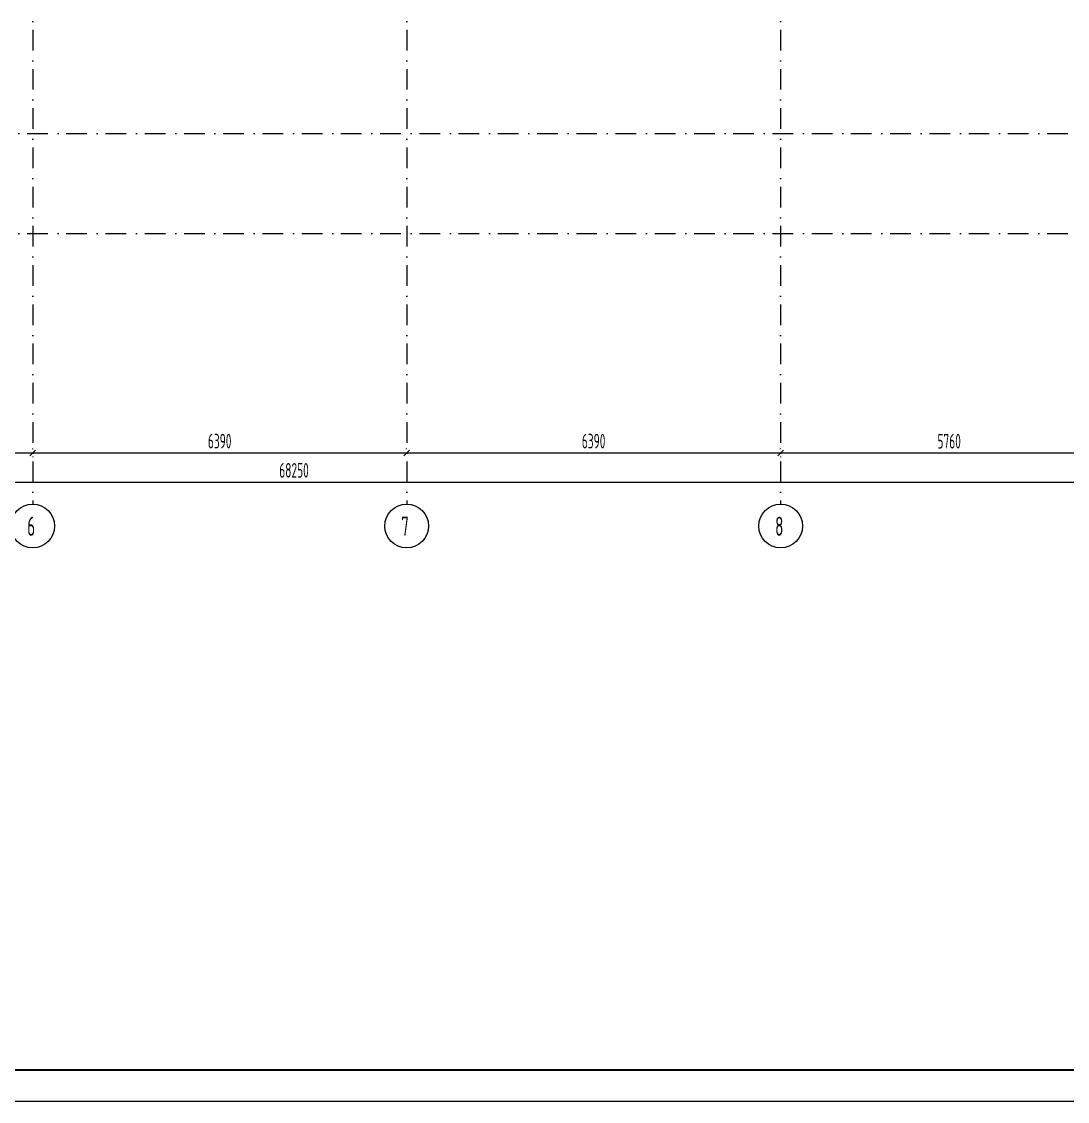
# Model space of a CAD drawing. Extents: x -1560602 to 321118, y -2308202 to -430103.
# Drawn here: x -1522665 to -1504795, y -2067694 to -2049244 of the extents above; entities that cross this region are included whole.
import ezdxf

# ---------------------------------------------------------------- set-up
doc = ezdxf.new("R2010")
doc.units = 0
doc.header["$MEASUREMENT"] = 0
doc.header["$PDSIZE"] = -5
doc.linetypes.add('Dot & Dashed', pattern=[670.277762, 352.777767, -176.388884, 0, -141.111112])
doc.linetypes.add('Штрихпунктирная', pattern=[0.670278, 0.352778, -0.176389, 0, -0.141111])
doc.layers.get('0').update_dxf_attribs({"color": 255, "linetype": 'CONTINUOUS'})
doc.layers.get('Defpoints').update_dxf_attribs({"linetype": 'CONTINUOUS'})
doc.layers.add('Оси', color=253, linetype='Dot & Dashed')
doc.layers.add('РАЗМЕРЫ', color=255, linetype='CONTINUOUS')
doc.styles.add('GOST 2.304', font='CS_Gost2304.shx', dxfattribs={"width": 0.7})
doc.styles.get("Standard").update_dxf_attribs({"font": 'spds.shx', "width": 0.7, "height": 250})
doc.styles.add('СГЕНЕРИР_СТИЛЬ_1', font='')
doc.styles.get('СГЕНЕРИР_СТИЛЬ_1').set_extended_font_data('GOST_type_A')
doc.dimstyles.new('SPDS', dxfattribs={"dimscale": 100, "dimtxt": 2.5, "dimasz": 1, "dimexe": 0.75, "dimexo": 0.625, "dimtad": 1, "dimdec": 0, "dimtxsty": 'GOST 2.304', "dimblk": 'OBLIQUE', "dimcen": 2.5, "dimdle": 1, "dimadec": 0, "dimazin": 2, "dimtfac": 0.75, "dimtdec": 0, "dimtmove": 0, "dimatfit": 0, "dimfxl": 1, "dimtolj": 1, "dimarcsym": 1})

# ---------------------------------------------------------------- blocks, each defined once
blk = doc.blocks.new('ARROWHEAD_6')
at = {"color": 0, "linetype": 'Continuous', "lineweight": 0}
for p, q in [((0, 0), (-1, 0)), ((-0.5, -0.5), (0.5, 0.5))]:
    blk.add_line(p, q, dxfattribs=at)
blk = doc.blocks.new('_Oblique')
at = {"color": 0, "linetype": 'ByBlock', "lineweight": -2}
blk.add_line((-0.5, -0.5), (0.5, 0.5), dxfattribs=at)
blk = doc.blocks.new('*D242')
at = {"layer": 'Defpoints', "color": 0, "transparency": 16777216}
for p in [(-1528865, -2056614), (-1522475, -2056614), (-1522475, -2056614)]:
    blk.add_point(p, dxfattribs=at)
at = {"layer": 'РАЗМЕРЫ', "color": 0, "lineweight": -2, "transparency": 16777216}
for p, q in [((-1528965, -2056614), (-1522375, -2056614)), ((-1528865, -2056551), (-1528865, -2056539)), ((-1522475, -2056551), (-1522475, -2056539))]:
    blk.add_line(p, q, dxfattribs=at)
at = {"layer": 'РАЗМЕРЫ', "color": 0, "lineweight": -2, "transparency": 16777216, "xscale": 100, "yscale": 100, "zscale": 100, "rotation": 180}
blk.add_blockref('_Oblique', (-1528865, -2056614), dxfattribs=at)
at = {"layer": 'РАЗМЕРЫ', "color": 0, "lineweight": -2, "transparency": 16777216, "xscale": 100, "yscale": 100, "zscale": 100}
blk.add_blockref('_Oblique', (-1522475, -2056614), dxfattribs=at)
at = {"layer": 'РАЗМЕРЫ', "color": 0, "transparency": 16777216, "insert": (-1525670, -2056412), "char_height": 250, "attachment_point": 5}
blk.add_mtext('\\A1;6390', dxfattribs=at)
blk = doc.blocks.new('*D243')
at = {"layer": 'Defpoints', "color": 0, "transparency": 16777216}
for p in [(-1522475, -2056614), (-1516085, -2056614), (-1516085, -2056614)]:
    blk.add_point(p, dxfattribs=at)
at = {"layer": 'РАЗМЕРЫ', "color": 0, "lineweight": -2, "transparency": 16777216}
for p, q in [((-1522575, -2056614), (-1515985, -2056614)), ((-1522475, -2056676), (-1522475, -2056689)), ((-1516085, -2056551), (-1516085, -2056539))]:
    blk.add_line(p, q, dxfattribs=at)
at = {"layer": 'РАЗМЕРЫ', "color": 0, "lineweight": -2, "transparency": 16777216, "xscale": 100, "yscale": 100, "zscale": 100, "rotation": 180}
blk.add_blockref('_Oblique', (-1522475, -2056614), dxfattribs=at)
at = {"layer": 'РАЗМЕРЫ', "color": 0, "lineweight": -2, "transparency": 16777216, "xscale": 100, "yscale": 100, "zscale": 100}
blk.add_blockref('_Oblique', (-1516085, -2056614), dxfattribs=at)
at = {"layer": 'РАЗМЕРЫ', "color": 0, "transparency": 16777216, "insert": (-1519280, -2056412), "char_height": 250, "attachment_point": 5}
blk.add_mtext('\\A1;6390', dxfattribs=at)
blk = doc.blocks.new('*D244')
at = {"layer": 'Defpoints', "color": 0, "transparency": 16777216}
for p in [(-1516085, -2056614), (-1509695, -2056614), (-1509695, -2056614)]:
    blk.add_point(p, dxfattribs=at)
at = {"layer": 'РАЗМЕРЫ', "color": 0, "lineweight": -2, "transparency": 16777216}
for p, q in [((-1516185, -2056614), (-1509595, -2056614)), ((-1516085, -2056551), (-1516085, -2056539)), ((-1509695, -2056676), (-1509695, -2056689))]:
    blk.add_line(p, q, dxfattribs=at)
at = {"layer": 'РАЗМЕРЫ', "color": 0, "lineweight": -2, "transparency": 16777216, "xscale": 100, "yscale": 100, "zscale": 100, "rotation": 180}
blk.add_blockref('_Oblique', (-1516085, -2056614), dxfattribs=at)
at = {"layer": 'РАЗМЕРЫ', "color": 0, "lineweight": -2, "transparency": 16777216, "xscale": 100, "yscale": 100, "zscale": 100}
blk.add_blockref('_Oblique', (-1509695, -2056614), dxfattribs=at)
at = {"layer": 'РАЗМЕРЫ', "color": 0, "transparency": 16777216, "insert": (-1512890, -2056412), "char_height": 250, "attachment_point": 5}
blk.add_mtext('\\A1;6390', dxfattribs=at)
blk = doc.blocks.new('*D245')
at = {"layer": 'Defpoints', "color": 0, "transparency": 16777216}
for p in [(-1509695, -2056614), (-1503935, -2056614), (-1503935, -2056614)]:
    blk.add_point(p, dxfattribs=at)
at = {"layer": 'РАЗМЕРЫ', "color": 0, "lineweight": -2, "transparency": 16777216}
for p, q in [((-1509795, -2056614), (-1503835, -2056614)), ((-1509695, -2056551), (-1509695, -2056539)), ((-1503935, -2056676), (-1503935, -2056689))]:
    blk.add_line(p, q, dxfattribs=at)
at = {"layer": 'РАЗМЕРЫ', "color": 0, "lineweight": -2, "transparency": 16777216, "xscale": 100, "yscale": 100, "zscale": 100, "rotation": 180}
blk.add_blockref('_Oblique', (-1509695, -2056614), dxfattribs=at)
at = {"layer": 'РАЗМЕРЫ', "color": 0, "lineweight": -2, "transparency": 16777216, "xscale": 100, "yscale": 100, "zscale": 100}
blk.add_blockref('_Oblique', (-1503935, -2056614), dxfattribs=at)
at = {"layer": 'РАЗМЕРЫ', "color": 0, "transparency": 16777216, "insert": (-1506815, -2056414), "char_height": 250, "attachment_point": 5}
blk.add_mtext('\\A1;5760', dxfattribs=at)
blk = doc.blocks.new('*D256')
at = {"layer": 'Defpoints', "color": 0, "transparency": 16777216}
for p in [(-1552135, -2057113), (-1483885, -2057113), (-1483885, -2057113)]:
    blk.add_point(p, dxfattribs=at)
at = {"layer": 'РАЗМЕРЫ', "color": 0, "lineweight": -2, "transparency": 16777216}
for p, q in [((-1552135, -2057051), (-1552135, -2057038)), ((-1483885, -2057051), (-1483885, -2057038)), ((-1552235, -2057113), (-1483785, -2057113))]:
    blk.add_line(p, q, dxfattribs=at)
at = {"layer": 'РАЗМЕРЫ', "color": 0, "lineweight": -2, "transparency": 16777216, "xscale": 100, "yscale": 100, "zscale": 100, "rotation": 180}
blk.add_blockref('_Oblique', (-1552135, -2057113), dxfattribs=at)
at = {"layer": 'РАЗМЕРЫ', "color": 0, "lineweight": -2, "transparency": 16777216, "xscale": 100, "yscale": 100, "zscale": 100}
blk.add_blockref('_Oblique', (-1483885, -2057113), dxfattribs=at)
at = {"layer": 'РАЗМЕРЫ', "color": 0, "transparency": 16777216, "insert": (-1518010, -2056911), "char_height": 250, "attachment_point": 5}
blk.add_mtext('\\A1;68250', dxfattribs=at)

msp = doc.modelspace()

# ---------------------------------------------------------------- linework, layer by layer
at = {"color": 0, "lineweight": 35, "ltscale": 100}
msp.add_line((-1477001.6, -2067163.2), (-1558501.6, -2067163.2), dxfattribs=at)
at = {"layer": 'Defpoints', "color": 0, "linetype": 'Continuous', "ltscale": 100}
msp.add_line((-1476440.2, -2067694.5), (-1560601.6, -2067694.5), dxfattribs=at)
at = {"layer": 'Оси', "color": 0, "linetype": 'Штрихпунктирная', "lineweight": -3, "ltscale": 1000}
for p, q in [((-1522474.7, -2031283.4), (-1522474.7, -2057488.4)), ((-1516084.7, -2031283.4), (-1516084.7, -2057488.4)), ((-1509694.7, -2031283.4), (-1509694.7, -2057488.4)), ((-1556760.1, -2051153.4), (-1479259.7, -2051153.4)), ((-1556760.1, -2052863.4), (-1479259.7, -2052863.4))]:
    msp.add_line(p, q, dxfattribs=at)
at = {"layer": 'Оси', "color": 0, "linetype": 'Continuous'}
for p, q in [((-1528864.6, -2056613.9), (-1522474.9, -2056613.9)), ((-1522474.6, -2056613.9), (-1516084.9, -2056613.9)), ((-1516084.6, -2056613.9), (-1509694.9, -2056613.9)), ((-1509694.6, -2056613.9), (-1503934.9, -2056613.9)), ((-1552134.6, -2057113.4), (-1483884.9, -2057113.4))]:
    msp.add_line(p, q, dxfattribs=at)
at = {"layer": 'Оси', "color": 0, "linetype": 'Continuous', "ltscale": 100}
for centre in [(-1522474.7, -2057863.4), (-1516084.7, -2057863.4), (-1509694.7, -2057863.4)]:
    msp.add_circle(centre, 375, dxfattribs=at)

# ---------------------------------------------------------------- block references
at = {"layer": 'Оси', "color": 0, "xscale": 0.1425, "yscale": 0.1425, "zscale": 0.1425}
for p in [(-1522474.7, -2056613.9), (-1516084.7, -2056613.9), (-1509694.7, -2056613.9)]:
    msp.add_blockref('ARROWHEAD_6', p, dxfattribs=at)
at = {"layer": 'Оси', "color": 0, "xscale": 0.1425, "yscale": 0.1425, "zscale": 0.1425, "rotation": 180}
for p in [(-1522474.7, -2056613.9), (-1516084.7, -2056613.9), (-1509694.7, -2056613.9)]:
    msp.add_blockref('ARROWHEAD_6', p, dxfattribs=at)

# ---------------------------------------------------------------- texts
at = {"layer": 'Оси', "color": 0, "linetype": 'Continuous', "width": 0.7}
for s, p in [('6', (-1522568.4, -2058030.8)), ('7', (-1516178.4, -2058030.8)), ('8', (-1509788.4, -2058030.8))]:
    msp.add_text(s, height=330, dxfattribs=at).set_placement(p)
at = {"layer": 'Оси', "color": 0, "ltscale": 100, "char_height": 0.23, "attachment_point": 5, "style": 'СГЕНЕРИР_СТИЛЬ_1'}
for s, insert in [('\\A1;6390000', (-1519279.7, -2056613.7)), ('\\A1;6390000', (-1512889.7, -2056613.7)), ('\\A1;5760000', (-1506814.7, -2056613.7)), ('\\A1;68250000', (-1518009.7, -2057113.2))]:
    msp.add_mtext(s, dxfattribs=dict(at, insert=insert))

# ---------------------------------------------------------------- dimensions: what is measured, and where the dimension line sits
at = {"layer": 'РАЗМЕРЫ', "color": 0}
for base, p1, p2, picture, middle in [((-1522474.7, -2056613.9), (-1528864.7, -2056613.9), (-1522474.7, -2056613.9), '*D242', (-1525669.7, -2056412)), ((-1516084.7, -2056613.9), (-1522474.7, -2056613.8), (-1516084.7, -2056613.9), '*D243', (-1519279.7, -2056412)), ((-1509694.7, -2056613.9), (-1516084.9, -2056613.9), (-1509694.7, -2056613.8), '*D244', (-1512889.8, -2056412)), ((-1503934.7, -2056613.9), (-1509694.7, -2056613.9), (-1503934.7, -2056613.9), '*D245', (-1506814.7, -2056414)), ((-1483884.9, -2057113.4), (-1552134.7, -2057113.4), (-1483884.9, -2057113.4), '*D256', (-1518009.8, -2056911.1))]:
    dim = msp.add_linear_dim(base=base, p1=p1, p2=p2, dimstyle='SPDS', override={"dimscale": 100, "dimlfac": 1, "dimtxsty": 'Standard', "dimtolj": 1}, dxfattribs=at)
    dim.commit()
    dim.dimension.update_dxf_attribs({"geometry": picture, "text_midpoint": middle})

doc.saveas('drawing.dxf')
